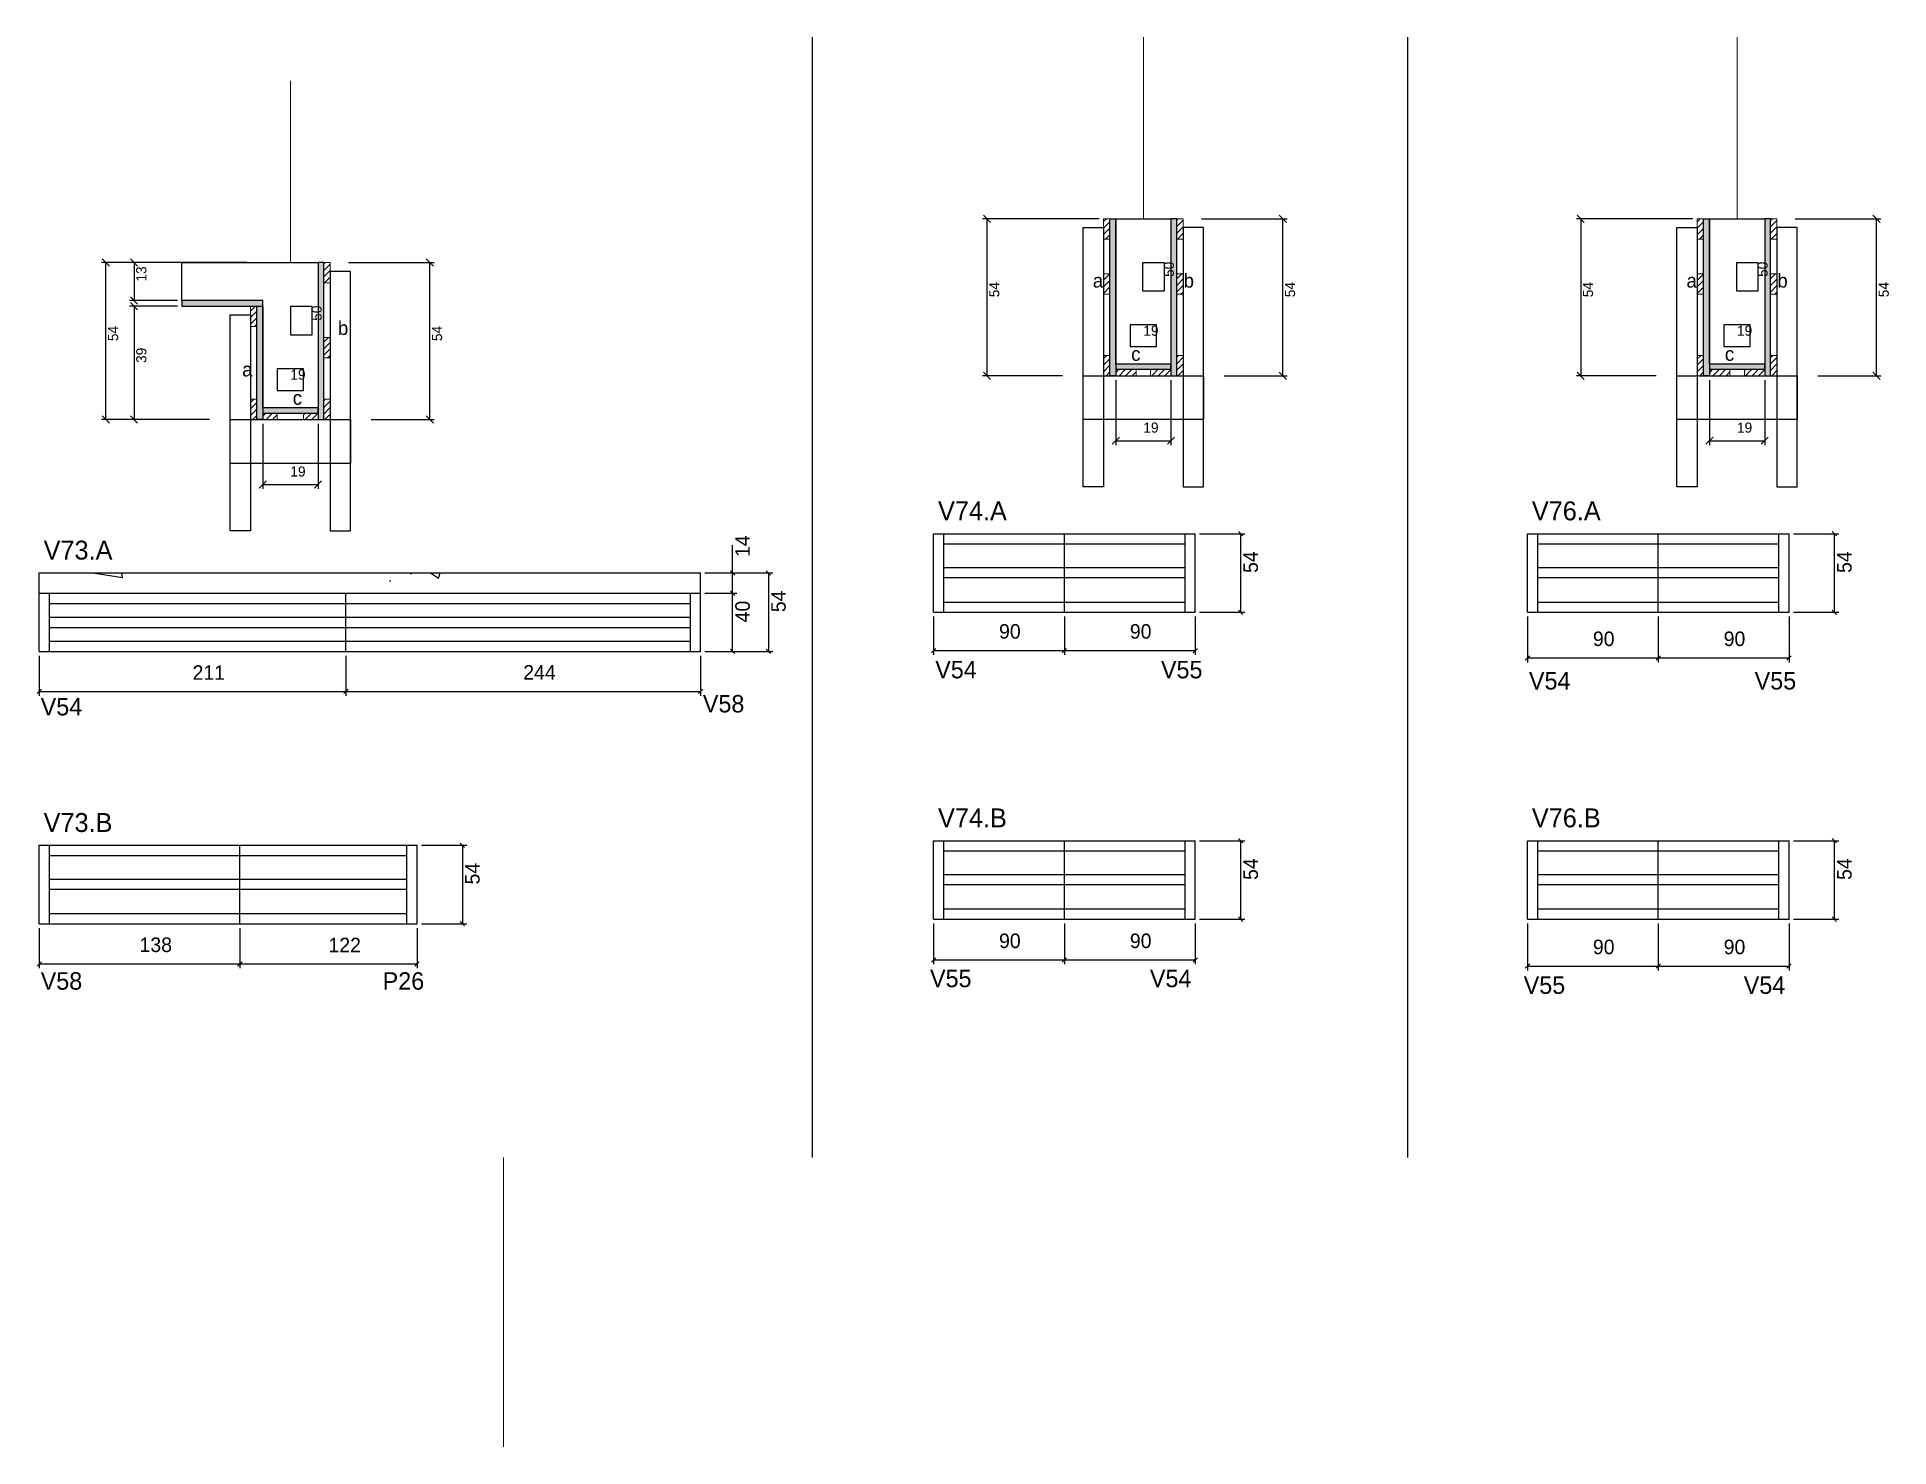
# Model space of a CAD drawing. Header units: metres. Extents: x 7423 to 8697, y 3977 to 4947.
import ezdxf

# ---------------------------------------------------------------- set-up
doc = ezdxf.new("R2010")
doc.units = ezdxf.units.M
for name, color, linetype in [('5', 7, 'Continuous'), ('CONCRETO', 7, 'Continuous'), ('COTA', 7, 'Continuous'), ('Cota Seção (2x)', 7, 'Continuous'), ('detalhes', 7, 'Continuous'), ('Hachura', 7, 'Continuous'), ('Madeira', 7, 'Continuous'), ('Painéis', 7, 'Continuous'), ('SARR_2.2x7', 7, 'Continuous'), ('SARR_3.5x7', 7, 'Continuous'), ('SARRAFO DE PRESSAO', 7, 'Continuous'), ('Texto Seção', 7, 'Continuous')]:
    doc.layers.add(name, color=color, linetype=linetype)

msp = doc.modelspace()

# ---------------------------------------------------------------- hatches: boundary and pattern name
at = {"layer": 'COTA'}
h = msp.add_hatch(dxfattribs=at)
h.set_pattern_fill('AR-CONC')
h.paths.add_polyline_path([(7879.3, 4564.7), (7879.3, 4578.7), (7424.3, 4578.7), (7424.3, 4564.7), (7879.3, 4564.7)])
at = {"layer": 'Hachura'}
h = msp.add_hatch(dxfattribs=at)
h.set_pattern_fill('ANSI31')
h.paths.add_polyline_path([(8161, 4808.4), (8156.6, 4808.4), (8156.6, 4822.4), (8161, 4822.4), (8161, 4808.4)])
h = msp.add_hatch(color=7, dxfattribs=at)
h.dxf.hatch_style = 1
h.paths.add_polyline_path([(8165, 4822.4), (8161, 4822.4), (8161, 4714.4), (8165, 4714.4), (8165, 4822.4)])
h = msp.add_hatch(color=7, dxfattribs=at)
h.dxf.hatch_style = 1
h.paths.add_polyline_path([(8207, 4822.4), (8203, 4822.4), (8203, 4714.4), (8207, 4714.4), (8207, 4822.4)])
h = msp.add_hatch(dxfattribs=at)
h.set_pattern_fill('ANSI31')
h.paths.add_polyline_path([(8207, 4808.4), (8211.4, 4808.4), (8211.4, 4822.4), (8207, 4822.4), (8207, 4808.4)])
h = msp.add_hatch(dxfattribs=at)
h.set_pattern_fill('ANSI31')
h.paths.add_polyline_path([(8569.5, 4808.4), (8565.1, 4808.4), (8565.1, 4822.4), (8569.5, 4822.4), (8569.5, 4808.4)])
h = msp.add_hatch(color=7, dxfattribs=at)
h.dxf.hatch_style = 1
h.paths.add_polyline_path([(8573.5, 4822.4), (8569.5, 4822.4), (8569.5, 4714.4), (8573.5, 4714.4), (8573.5, 4822.4)])
h = msp.add_hatch(color=7, dxfattribs=at)
h.dxf.hatch_style = 1
h.paths.add_polyline_path([(8615.5, 4822.4), (8611.5, 4822.4), (8611.5, 4714.4), (8615.5, 4714.4), (8615.5, 4822.4)])
h = msp.add_hatch(dxfattribs=at)
h.set_pattern_fill('ANSI31')
h.paths.add_polyline_path([(8615.5, 4808.4), (8619.9, 4808.4), (8619.9, 4822.4), (8615.5, 4822.4), (8615.5, 4808.4)])
h = msp.add_hatch(color=7, dxfattribs=at)
h.dxf.hatch_style = 1
h.paths.add_polyline_path([(7620.1, 4792.2), (7616.1, 4792.2), (7616.1, 4684.2), (7620.1, 4684.2), (7620.1, 4792.2)])
h = msp.add_hatch(dxfattribs=at)
h.set_pattern_fill('ANSI31')
h.paths.add_polyline_path([(7620.1, 4778.2), (7624.5, 4778.2), (7624.5, 4792.2), (7620.1, 4792.2), (7620.1, 4778.2)])
h = msp.add_hatch(dxfattribs=at)
h.set_pattern_fill('ANSI31')
h.paths.add_polyline_path([(8161, 4770.4), (8156.6, 4770.4), (8156.6, 4784.4), (8161, 4784.4), (8161, 4770.4)])
h = msp.add_hatch(dxfattribs=at)
h.set_pattern_fill('ANSI31')
h.paths.add_polyline_path([(8207, 4770.4), (8211.4, 4770.4), (8211.4, 4784.4), (8207, 4784.4), (8207, 4770.4)])
h = msp.add_hatch(dxfattribs=at)
h.set_pattern_fill('ANSI31')
h.paths.add_polyline_path([(8569.5, 4770.4), (8565.1, 4770.4), (8565.1, 4784.4), (8569.5, 4784.4), (8569.5, 4770.4)])
h = msp.add_hatch(dxfattribs=at)
h.set_pattern_fill('ANSI31')
h.paths.add_polyline_path([(8615.5, 4770.4), (8619.9, 4770.4), (8619.9, 4784.4), (8615.5, 4784.4), (8615.5, 4770.4)])
h = msp.add_hatch(color=7, dxfattribs=at)
h.dxf.hatch_style = 1
h.paths.add_polyline_path([(7578.1, 4762.2), (7578.1, 4766.2), (7522.5, 4766.2), (7522.5, 4762.2), (7578.1, 4762.2)])
h = msp.add_hatch(dxfattribs=at)
h.set_pattern_fill('ANSI31')
h.paths.add_polyline_path([(7569.7, 4748.2), (7574.1, 4748.2), (7574.1, 4762.2), (7569.7, 4762.2), (7569.7, 4748.2)])
h = msp.add_hatch(color=7, dxfattribs=at)
h.dxf.hatch_style = 1
h.paths.add_polyline_path([(7578.1, 4762.2), (7574.1, 4762.2), (7574.1, 4684.2), (7578.1, 4684.2), (7578.1, 4762.2)])
h = msp.add_hatch(dxfattribs=at)
h.set_pattern_fill('ANSI31')
h.paths.add_polyline_path([(7620.1, 4726.6), (7624.5, 4726.6), (7624.5, 4740.6), (7620.1, 4740.6), (7620.1, 4726.6)])
h = msp.add_hatch(dxfattribs=at)
h.set_pattern_fill('ANSI31')
h.paths.add_polyline_path([(8161, 4714.4), (8156.6, 4714.4), (8156.6, 4728.4), (8161, 4728.4), (8161, 4714.4)])
h = msp.add_hatch(dxfattribs=at)
h.set_pattern_fill('ANSI31')
h.paths.add_polyline_path([(8207, 4714.4), (8211.4, 4714.4), (8211.4, 4728.4), (8207, 4728.4), (8207, 4714.4)])
h = msp.add_hatch(dxfattribs=at)
h.set_pattern_fill('ANSI31')
h.paths.add_polyline_path([(8569.5, 4714.4), (8565.1, 4714.4), (8565.1, 4728.4), (8569.5, 4728.4), (8569.5, 4714.4)])
h = msp.add_hatch(dxfattribs=at)
h.set_pattern_fill('ANSI31')
h.paths.add_polyline_path([(8615.5, 4714.4), (8619.9, 4714.4), (8619.9, 4728.4), (8615.5, 4728.4), (8615.5, 4714.4)])
h = msp.add_hatch(color=7, dxfattribs=at)
h.dxf.hatch_style = 1
h.paths.add_polyline_path([(8203, 4718.8), (8203, 4722.4), (8165, 4722.4), (8165, 4718.8), (8203, 4718.8)])
h = msp.add_hatch(dxfattribs=at)
h.set_pattern_fill('ANSI31')
h.paths.add_polyline_path([(8165, 4714.4), (8165, 4718.8), (8179, 4718.8), (8179, 4714.4), (8165, 4714.4)])
h = msp.add_hatch(dxfattribs=at)
h.set_pattern_fill('ANSI31')
h.paths.add_polyline_path([(8203, 4714.4), (8203, 4718.8), (8189, 4718.8), (8189, 4714.4), (8203, 4714.4)])
h = msp.add_hatch(color=7, dxfattribs=at)
h.dxf.hatch_style = 1
h.paths.add_polyline_path([(8611.5, 4718.8), (8611.5, 4722.4), (8573.5, 4722.4), (8573.5, 4718.8), (8611.5, 4718.8)])
h = msp.add_hatch(dxfattribs=at)
h.set_pattern_fill('ANSI31')
h.paths.add_polyline_path([(8573.5, 4714.4), (8573.5, 4718.8), (8587.5, 4718.8), (8587.5, 4714.4), (8573.5, 4714.4)])
h = msp.add_hatch(dxfattribs=at)
h.set_pattern_fill('ANSI31')
h.paths.add_polyline_path([(8611.5, 4714.4), (8611.5, 4718.8), (8597.5, 4718.8), (8597.5, 4714.4), (8611.5, 4714.4)])
h = msp.add_hatch(dxfattribs=at)
h.set_pattern_fill('ANSI31')
h.paths.add_polyline_path([(7569.7, 4684.2), (7574.1, 4684.2), (7574.1, 4698.2), (7569.7, 4698.2), (7569.7, 4684.2)])
h = msp.add_hatch(color=7, dxfattribs=at)
h.dxf.hatch_style = 1
h.paths.add_polyline_path([(7616.1, 4688.6), (7616.1, 4692.2), (7578.1, 4692.2), (7578.1, 4688.6), (7616.1, 4688.6)])
h = msp.add_hatch(dxfattribs=at)
h.set_pattern_fill('ANSI31')
h.paths.add_polyline_path([(7620.1, 4684.2), (7624.5, 4684.2), (7624.5, 4698.2), (7620.1, 4698.2), (7620.1, 4684.2)])
h = msp.add_hatch(dxfattribs=at)
h.set_pattern_fill('ANSI31')
h.paths.add_polyline_path([(7578.1, 4684.2), (7578.1, 4688.6), (7588.1, 4688.6), (7588.1, 4684.2), (7578.1, 4684.2)])
h = msp.add_hatch(dxfattribs=at)
h.set_pattern_fill('ANSI31')
h.paths.add_polyline_path([(7616.1, 4684.2), (7616.1, 4688.6), (7606.1, 4688.6), (7606.1, 4684.2), (7616.1, 4684.2)])

# ---------------------------------------------------------------- linework, layer by layer
at = {"layer": 'CONCRETO', "color": 251, "lineweight": 25}
for points in [[(8165, 4822.4), (8165, 4822.4), (8203, 4822.4), (8203, 4794.4), (8203, 4794.4), (8203, 4722.4), (8165, 4722.4), (8165, 4822.4)], [(8573.5, 4822.4), (8573.5, 4822.4), (8611.5, 4822.4), (8611.5, 4794.4), (8611.5, 4794.4), (8611.5, 4722.4), (8573.5, 4722.4), (8573.5, 4822.4)], [(7522.5, 4766.2), (7522.5, 4792.2), (7578.1, 4792.2), (7578.1, 4792.2), (7616.1, 4792.2), (7616.1, 4692.2), (7578.1, 4692.2), (7578.1, 4766.2)]]:
    msp.add_lwpolyline(points, close=True, dxfattribs=at)
at = {"layer": 'COTA', "color": 241, "lineweight": 25}
for p, q in [((7956.1, 4947.4), (7956.1, 4176.6)), ((8365.8, 4947.4), (8365.8, 4176.6)), ((7424.3, 4564.7), (7424.3, 4578.7)), ((7424.3, 4578.7), (7879.3, 4578.7)), ((7879.3, 4564.7), (7879.3, 4578.7))]:
    msp.add_line(p, q, dxfattribs=at)
at = {"layer": 'COTA', "color": 4, "lineweight": 25}
for p, q in [((8153.6, 4822.4), (8073.4, 4822.4)), ((8076.4, 4822.4), (8076.4, 4714.4)), ((8224, 4822.4), (8282.9, 4822.4)), ((8279.9, 4714.4), (8279.9, 4822.4)), ((8562.1, 4822.4), (8481.9, 4822.4)), ((8484.9, 4822.4), (8484.9, 4714.4)), ((8632.5, 4822.4), (8691.4, 4822.4)), ((8688.4, 4714.4), (8688.4, 4822.4)), ((7567.1, 4792.2), (7467.1, 4792.2)), ((7470.1, 4684.2), (7470.1, 4792.2)), ((7519.5, 4792.2), (7486.5, 4792.2)), ((7489.5, 4792.2), (7489.5, 4766.2)), ((7637.1, 4792.2), (7696, 4792.2)), ((7693, 4684.2), (7693, 4792.2)), ((7519.5, 4766.2), (7486.5, 4766.2)), ((7519.5, 4762.2), (7486.5, 4762.2)), ((7489.5, 4762.2), (7489.5, 4684.2)), ((8128.4, 4714.4), (8073.4, 4714.4)), ((8165, 4711.4), (8165, 4666.7)), ((8203, 4711.4), (8203, 4666.7)), ((8239.6, 4714.4), (8282.9, 4714.4)), ((8536.9, 4714.4), (8481.9, 4714.4)), ((8573.5, 4711.4), (8573.5, 4666.7)), ((8611.5, 4711.4), (8611.5, 4666.7)), ((8648.1, 4714.4), (8691.4, 4714.4)), ((7541.5, 4684.2), (7467.1, 4684.2)), ((7541.5, 4684.2), (7486.5, 4684.2)), ((7578.1, 4681.2), (7578.1, 4636.5)), ((7616.1, 4681.2), (7616.1, 4636.5)), ((7652.7, 4684.2), (7696, 4684.2)), ((8165, 4669.7), (8203, 4669.7)), ((8573.5, 4669.7), (8611.5, 4669.7)), ((7578.1, 4639.5), (7616.1, 4639.5)), ((8222.7, 4605.7), (8253.9, 4605.7)), ((8250.9, 4605.7), (8250.9, 4551.7)), ((8631.3, 4605.7), (8662.4, 4605.7)), ((8659.4, 4605.7), (8659.4, 4551.7)), ((7901.3, 4578.7), (7901.3, 4597.8)), ((7882.3, 4578.7), (7904.3, 4578.7)), ((7882.3, 4578.7), (7929, 4578.7)), ((7901.3, 4564.7), (7901.3, 4578.7)), ((7926, 4578.7), (7926, 4524.7)), ((7882.3, 4564.7), (7904.3, 4564.7)), ((7882.3, 4564.7), (7904.3, 4564.7)), ((7901.3, 4524.7), (7901.3, 4564.7)), ((8222.7, 4551.7), (8253.9, 4551.7)), ((8631.3, 4551.7), (8662.4, 4551.7)), ((8039.7, 4548.7), (8039.7, 4522.3)), ((8129.7, 4548.7), (8129.7, 4522.3)), ((8129.7, 4548.7), (8129.7, 4522.3)), ((8219.7, 4548.7), (8219.7, 4522.3)), ((8448.3, 4548.7), (8448.3, 4517.2)), ((8538.3, 4548.7), (8538.3, 4517.2)), ((8538.3, 4548.7), (8538.3, 4517.2)), ((8628.3, 4548.7), (8628.3, 4517.2)), ((7882.3, 4524.7), (7904.3, 4524.7)), ((7882.3, 4524.7), (7929, 4524.7)), ((8039.7, 4525.3), (8129.7, 4525.3)), ((8129.7, 4525.3), (8219.7, 4525.3)), ((7424.3, 4521.7), (7424.3, 4494.2)), ((7635.3, 4521.7), (7635.3, 4494.2)), ((7635.3, 4521.7), (7635.3, 4494.2)), ((7879.3, 4521.7), (7879.3, 4494.2)), ((8448.3, 4520.2), (8538.3, 4520.2)), ((8538.3, 4520.2), (8628.3, 4520.2)), ((7424.3, 4497.2), (7635.3, 4497.2)), ((7635.3, 4497.2), (7879.3, 4497.2)), ((7687.3, 4391.4), (7718.4, 4391.4)), ((7715.4, 4391.4), (7715.4, 4337.4)), ((8222.7, 4394.5), (8253.9, 4394.5)), ((8250.9, 4394.5), (8250.9, 4340.5)), ((8631.3, 4394.5), (8662.4, 4394.5)), ((8659.4, 4394.5), (8659.4, 4340.5)), ((7424.3, 4334.4), (7424.3, 4306.7)), ((7562.3, 4334.4), (7562.3, 4306.7)), ((7562.3, 4334.4), (7562.3, 4306.7)), ((7684.3, 4334.4), (7684.3, 4306.7)), ((7687.3, 4337.4), (7718.4, 4337.4)), ((8039.7, 4337.5), (8039.7, 4309.5)), ((8129.7, 4337.5), (8129.7, 4309.5)), ((8129.7, 4337.5), (8129.7, 4309.5)), ((8219.7, 4337.5), (8219.7, 4309.5)), ((8222.7, 4340.5), (8253.9, 4340.5)), ((8448.3, 4337.5), (8448.3, 4305.2)), ((8538.3, 4337.5), (8538.3, 4305.2)), ((8538.3, 4337.5), (8538.3, 4305.2)), ((8628.3, 4337.5), (8628.3, 4305.2)), ((8631.3, 4340.5), (8662.4, 4340.5)), ((7424.3, 4309.7), (7562.3, 4309.7)), ((7562.3, 4309.7), (7684.3, 4309.7)), ((8039.7, 4312.5), (8129.7, 4312.5)), ((8129.7, 4312.5), (8219.7, 4312.5)), ((8448.3, 4308.2), (8538.3, 4308.2)), ((8538.3, 4308.2), (8628.3, 4308.2))]:
    msp.add_line(p, q, dxfattribs=at)
at = {"layer": 'COTA', "color": 0, "lineweight": 25}
for p, q in [((8252.4, 4604.2), (8249.4, 4607.2)), ((8660.9, 4604.2), (8657.9, 4607.2)), ((7902.8, 4577.2), (7899.8, 4580.2)), ((7927.5, 4577.2), (7924.5, 4580.2)), ((7902.8, 4563.2), (7899.8, 4566.2)), ((7899.8, 4566.2), (7902.8, 4563.2)), ((8249.4, 4553.2), (8252.4, 4550.2)), ((8657.9, 4553.2), (8660.9, 4550.2)), ((7899.8, 4526.2), (7902.8, 4523.2)), ((7924.5, 4526.2), (7927.5, 4523.2)), ((8041.2, 4526.8), (8038.2, 4523.8)), ((8128.2, 4523.8), (8131.2, 4526.8)), ((8131.2, 4526.8), (8128.2, 4523.8)), ((8218.2, 4523.8), (8221.2, 4526.8)), ((8449.8, 4521.7), (8446.8, 4518.7)), ((8536.8, 4518.7), (8539.8, 4521.7)), ((8539.8, 4521.7), (8536.8, 4518.7)), ((8626.8, 4518.7), (8629.8, 4521.7)), ((7425.8, 4498.7), (7422.8, 4495.7)), ((7633.8, 4495.7), (7636.8, 4498.7)), ((7636.8, 4498.7), (7633.8, 4495.7)), ((7877.8, 4495.7), (7880.8, 4498.7)), ((7716.9, 4389.9), (7713.9, 4392.9)), ((8252.4, 4393), (8249.4, 4396)), ((8660.9, 4393), (8657.9, 4396)), ((7713.9, 4338.9), (7716.9, 4335.9)), ((8249.4, 4342), (8252.4, 4339)), ((8657.9, 4342), (8660.9, 4339)), ((7425.8, 4311.2), (7422.8, 4308.2)), ((7560.8, 4308.2), (7563.8, 4311.2)), ((7563.8, 4311.2), (7560.8, 4308.2)), ((7682.8, 4308.2), (7685.8, 4311.2)), ((8041.2, 4314), (8038.2, 4311)), ((8128.2, 4311), (8131.2, 4314)), ((8131.2, 4314), (8128.2, 4311)), ((8218.2, 4311), (8221.2, 4314)), ((8449.8, 4309.7), (8446.8, 4306.7)), ((8536.8, 4306.7), (8539.8, 4309.7)), ((8539.8, 4309.7), (8536.8, 4306.7)), ((8626.8, 4306.7), (8629.8, 4309.7))]:
    msp.add_line(p, q, dxfattribs=at)
for points in [[(8078.9, 4819.9), (8073.9, 4824.9)], [(8282.4, 4819.9), (8277.4, 4824.9)], [(8487.4, 4819.9), (8482.4, 4824.9)], [(8690.9, 4819.9), (8685.9, 4824.9)], [(7472.6, 4789.7), (7467.6, 4794.7)], [(7492, 4789.7), (7487, 4794.7)], [(7695.5, 4789.7), (7690.5, 4794.7)], [(7487, 4768.7), (7492, 4763.7)], [(7492, 4759.7), (7487, 4764.7)], [(8073.9, 4716.9), (8078.9, 4711.9)], [(8277.4, 4716.9), (8282.4, 4711.9)], [(8482.4, 4716.9), (8487.4, 4711.9)], [(8685.9, 4716.9), (8690.9, 4711.9)], [(7467.6, 4686.7), (7472.6, 4681.7)], [(7487, 4686.7), (7492, 4681.7)], [(7690.5, 4686.7), (7695.5, 4681.7)], [(8167.5, 4672.2), (8162.5, 4667.2)], [(8200.5, 4667.2), (8205.5, 4672.2)], [(8576, 4672.2), (8571, 4667.2)], [(8609, 4667.2), (8614, 4672.2)], [(7580.6, 4642), (7575.6, 4637)], [(7613.6, 4637), (7618.6, 4642)]]:
    msp.add_lwpolyline(points, dxfattribs=at)
at = {"layer": 'Cota Seção (2x)', "color": 180, "lineweight": 25}
for p, q in [((8198.5, 4792.1), (8183.5, 4792.1)), ((8183.5, 4792.1), (8183.5, 4772.7)), ((8198.5, 4772.7), (8198.5, 4792.1)), ((8607, 4792.1), (8592, 4792.1)), ((8592, 4792.1), (8592, 4772.7)), ((8607, 4772.7), (8607, 4792.1)), ((8183.5, 4772.7), (8198.5, 4772.7)), ((8592, 4772.7), (8607, 4772.7)), ((7612.1, 4761.9), (7597.1, 4761.9)), ((7597.1, 4761.9), (7597.1, 4742.5)), ((7612.1, 4742.5), (7612.1, 4761.9)), ((7597.1, 4742.5), (7612.1, 4742.5)), ((8193, 4749.4), (8175, 4749.4)), ((8175, 4749.4), (8175, 4734.4)), ((8193, 4734.4), (8193, 4749.4)), ((8601.5, 4749.4), (8583.5, 4749.4)), ((8583.5, 4749.4), (8583.5, 4734.4)), ((8601.5, 4734.4), (8601.5, 4749.4)), ((8175, 4734.4), (8193, 4734.4)), ((8583.5, 4734.4), (8601.5, 4734.4)), ((7606.1, 4719.2), (7588.1, 4719.2)), ((7588.1, 4719.2), (7588.1, 4704.2)), ((7606.1, 4704.2), (7606.1, 4719.2)), ((7588.1, 4704.2), (7606.1, 4704.2))]:
    msp.add_line(p, q, dxfattribs=at)
at = {"layer": 'Madeira', "color": 126, "lineweight": 18}
for points in [[(8161, 4808.4), (8156.6, 4808.4), (8156.6, 4822.4), (8161, 4822.4)], [(8207, 4808.4), (8211.4, 4808.4), (8211.4, 4822.4), (8207, 4822.4)], [(8569.5, 4808.4), (8565.1, 4808.4), (8565.1, 4822.4), (8569.5, 4822.4)], [(8615.5, 4808.4), (8619.9, 4808.4), (8619.9, 4822.4), (8615.5, 4822.4)], [(7620.1, 4778.2), (7624.5, 4778.2), (7624.5, 4792.2), (7620.1, 4792.2)], [(8161, 4770.4), (8156.6, 4770.4), (8156.6, 4784.4), (8161, 4784.4)], [(8207, 4770.4), (8211.4, 4770.4), (8211.4, 4784.4), (8207, 4784.4)], [(8569.5, 4770.4), (8565.1, 4770.4), (8565.1, 4784.4), (8569.5, 4784.4)], [(8615.5, 4770.4), (8619.9, 4770.4), (8619.9, 4784.4), (8615.5, 4784.4)], [(7569.7, 4748.2), (7574.1, 4748.2), (7574.1, 4762.2), (7569.7, 4762.2)], [(7620.1, 4726.6), (7624.5, 4726.6), (7624.5, 4740.6), (7620.1, 4740.6)], [(8161, 4714.4), (8156.6, 4714.4), (8156.6, 4728.4), (8161, 4728.4)], [(8207, 4714.4), (8211.4, 4714.4), (8211.4, 4728.4), (8207, 4728.4)], [(8569.5, 4714.4), (8565.1, 4714.4), (8565.1, 4728.4), (8569.5, 4728.4)], [(8615.5, 4714.4), (8619.9, 4714.4), (8619.9, 4728.4), (8615.5, 4728.4)], [(8165, 4714.4), (8165, 4718.8), (8179, 4718.8), (8179, 4714.4)], [(8203, 4714.4), (8203, 4718.8), (8189, 4718.8), (8189, 4714.4)], [(8573.5, 4714.4), (8573.5, 4718.8), (8587.5, 4718.8), (8587.5, 4714.4)], [(8611.5, 4714.4), (8611.5, 4718.8), (8597.5, 4718.8), (8597.5, 4714.4)], [(7569.7, 4684.2), (7574.1, 4684.2), (7574.1, 4698.2), (7569.7, 4698.2)], [(7620.1, 4684.2), (7624.5, 4684.2), (7624.5, 4698.2), (7620.1, 4698.2)], [(7578.1, 4684.2), (7578.1, 4688.6), (7588.1, 4688.6), (7588.1, 4684.2)], [(7616.1, 4684.2), (7616.1, 4688.6), (7606.1, 4688.6), (7606.1, 4684.2)]]:
    msp.add_lwpolyline(points, close=True, dxfattribs=at)
at = {"layer": 'Painéis', "color": 200, "lineweight": 25}
for p, q in [((8039.7, 4605.7), (8219.7, 4605.7)), ((8039.7, 4551.7), (8039.7, 4605.7)), ((8129.7, 4551.7), (8129.7, 4605.7)), ((8219.7, 4551.7), (8219.7, 4605.7)), ((8448.3, 4605.7), (8628.3, 4605.7)), ((8448.3, 4551.7), (8448.3, 4605.7)), ((8538.3, 4551.7), (8538.3, 4605.7)), ((8628.3, 4551.7), (8628.3, 4605.7)), ((7424.3, 4564.7), (7879.3, 4564.7)), ((7424.3, 4524.7), (7424.3, 4564.7)), ((7635.3, 4524.7), (7635.3, 4564.7)), ((7879.3, 4524.7), (7879.3, 4564.7)), ((8039.7, 4551.7), (8219.7, 4551.7)), ((8448.3, 4551.7), (8628.3, 4551.7)), ((7424.3, 4524.7), (7879.3, 4524.7)), ((7424.3, 4391.4), (7684.3, 4391.4)), ((7424.3, 4337.4), (7424.3, 4391.4)), ((7562.3, 4337.4), (7562.3, 4391.4)), ((7684.3, 4337.4), (7684.3, 4391.4)), ((8039.7, 4394.5), (8219.7, 4394.5)), ((8039.7, 4340.5), (8039.7, 4394.5)), ((8129.7, 4340.5), (8129.7, 4394.5)), ((8219.7, 4340.5), (8219.7, 4394.5)), ((8448.3, 4394.5), (8628.3, 4394.5)), ((8448.3, 4340.5), (8448.3, 4394.5)), ((8538.3, 4340.5), (8538.3, 4394.5)), ((8628.3, 4340.5), (8628.3, 4394.5)), ((7424.3, 4337.4), (7684.3, 4337.4)), ((8039.7, 4340.5), (8219.7, 4340.5)), ((8448.3, 4340.5), (8628.3, 4340.5))]:
    msp.add_line(p, q, dxfattribs=at)
for points in [[(8161, 4822.4), (8165, 4822.4), (8165, 4714.4), (8161, 4714.4)], [(8207, 4822.4), (8203, 4822.4), (8203, 4714.4), (8207, 4714.4)], [(8569.5, 4822.4), (8573.5, 4822.4), (8573.5, 4714.4), (8569.5, 4714.4)], [(8615.5, 4822.4), (8611.5, 4822.4), (8611.5, 4714.4), (8615.5, 4714.4)], [(7620.1, 4792.2), (7616.1, 4792.2), (7616.1, 4684.2), (7620.1, 4684.2)], [(7578.1, 4762.2), (7578.1, 4766.2), (7522.5, 4766.2), (7522.5, 4762.2)], [(7574.1, 4762.2), (7578.1, 4762.2), (7578.1, 4684.2), (7574.1, 4684.2)], [(8203, 4718.8), (8203, 4722.4), (8165, 4722.4), (8165, 4718.8)], [(8611.5, 4718.8), (8611.5, 4722.4), (8573.5, 4722.4), (8573.5, 4718.8)], [(7616.1, 4688.6), (7616.1, 4692.2), (7578.1, 4692.2), (7578.1, 4688.6)]]:
    msp.add_lwpolyline(points, close=True, dxfattribs=at)
at = {"layer": 'SARR_2.2x7', "color": 40, "lineweight": 25}
for p, q in [((8046.7, 4551.7), (8046.7, 4605.7)), ((8212.7, 4551.7), (8212.7, 4605.7)), ((8455.3, 4551.7), (8455.3, 4605.7)), ((8621.3, 4551.7), (8621.3, 4605.7)), ((8046.7, 4598.7), (8129.7, 4598.7)), ((8129.7, 4598.7), (8212.7, 4598.7)), ((8455.3, 4598.7), (8538.3, 4598.7)), ((8538.3, 4598.7), (8621.3, 4598.7)), ((8046.7, 4582.5), (8129.7, 4582.5)), ((8046.7, 4575.5), (8129.7, 4575.5)), ((8129.7, 4582.5), (8212.7, 4582.5)), ((8129.7, 4575.5), (8212.7, 4575.5)), ((8455.3, 4582.5), (8538.3, 4582.5)), ((8455.3, 4575.5), (8538.3, 4575.5)), ((8538.3, 4582.5), (8621.3, 4582.5)), ((8538.3, 4575.5), (8621.3, 4575.5)), ((7431.3, 4524.7), (7431.3, 4564.7)), ((7872.3, 4524.7), (7872.3, 4564.7)), ((7431.3, 4557.7), (7872.3, 4557.7)), ((8046.7, 4558.7), (8129.7, 4558.7)), ((8129.7, 4558.7), (8212.7, 4558.7)), ((8455.3, 4558.7), (8538.3, 4558.7)), ((8538.3, 4558.7), (8621.3, 4558.7)), ((7431.3, 4548.2), (7635.3, 4548.2)), ((7431.3, 4541.2), (7635.3, 4541.2)), ((7635.3, 4548.2), (7872.3, 4548.2)), ((7635.3, 4541.2), (7872.3, 4541.2)), ((7431.3, 4531.7), (7872.3, 4531.7)), ((7431.3, 4337.4), (7431.3, 4391.4)), ((7431.3, 4384.4), (7562.3, 4384.4)), ((7562.3, 4384.4), (7677.3, 4384.4)), ((7677.3, 4337.4), (7677.3, 4391.4)), ((8046.7, 4340.5), (8046.7, 4394.5)), ((8046.7, 4387.5), (8129.7, 4387.5)), ((8129.7, 4387.5), (8212.7, 4387.5)), ((8212.7, 4340.5), (8212.7, 4394.5)), ((8455.3, 4340.5), (8455.3, 4394.5)), ((8455.3, 4387.5), (8538.3, 4387.5)), ((8538.3, 4387.5), (8621.3, 4387.5)), ((8621.3, 4340.5), (8621.3, 4394.5)), ((8046.7, 4371.3), (8129.7, 4371.3)), ((8129.7, 4371.3), (8212.7, 4371.3)), ((8455.3, 4371.3), (8538.3, 4371.3)), ((8538.3, 4371.3), (8621.3, 4371.3)), ((7431.3, 4368.1), (7562.3, 4368.1)), ((7431.3, 4361.1), (7562.3, 4361.1)), ((7562.3, 4368.1), (7677.3, 4368.1)), ((7562.3, 4361.1), (7677.3, 4361.1)), ((8046.7, 4364.3), (8129.7, 4364.3)), ((8129.7, 4364.3), (8212.7, 4364.3)), ((8455.3, 4364.3), (8538.3, 4364.3)), ((8538.3, 4364.3), (8621.3, 4364.3)), ((8046.7, 4347.5), (8129.7, 4347.5)), ((8129.7, 4347.5), (8212.7, 4347.5)), ((8455.3, 4347.5), (8538.3, 4347.5)), ((8538.3, 4347.5), (8621.3, 4347.5)), ((7431.3, 4344.4), (7562.3, 4344.4)), ((7562.3, 4344.4), (7677.3, 4344.4))]:
    msp.add_line(p, q, dxfattribs=at)
at = {"layer": 'SARR_3.5x7', "color": 81, "lineweight": 25}
for points in [[(8142.6, 4816.4), (8156.6, 4816.4), (8156.6, 4637.9), (8142.6, 4637.9)], [(8225.4, 4816.4), (8211.4, 4816.4), (8211.4, 4637.9), (8225.4, 4637.9)], [(8551.1, 4816.4), (8565.1, 4816.4), (8565.1, 4637.9), (8551.1, 4637.9)], [(8633.9, 4816.4), (8619.9, 4816.4), (8619.9, 4637.9), (8633.9, 4637.9)], [(7638.5, 4786.2), (7624.5, 4786.2), (7624.5, 4607.7), (7638.5, 4607.7)], [(7555.7, 4756.2), (7569.7, 4756.2), (7569.7, 4607.7), (7555.7, 4607.7)], [(8142.6, 4714.4), (8225.4, 4714.4), (8225.4, 4684.3), (8142.6, 4684.3)], [(8551.1, 4714.4), (8633.9, 4714.4), (8633.9, 4684.3), (8551.1, 4684.3)], [(7555.7, 4684.2), (7638.5, 4684.2), (7638.5, 4654.1), (7555.7, 4654.1)]]:
    msp.add_lwpolyline(points, close=True, dxfattribs=at)
at = {"layer": 'SARRAFO DE PRESSAO', "color": 30, "lineweight": 9}
msp.add_line((7743.8, 3977.4), (7743.8, 4176.6), dxfattribs=at)
at = {"layer": 'Texto Seção', "color": 252, "lineweight": 15}
for p, q in [((8184, 4822.4), (8184, 4947.4)), ((8592.5, 4822.4), (8592.5, 4947.4)), ((7597.1, 4792.2), (7597.1, 4917.2))]:
    msp.add_line(p, q, dxfattribs=at)

# ---------------------------------------------------------------- texts
at = {"layer": '5', "color": 5, "lineweight": 25}
for s, p in [('V54', (8040.8, 4506.2)), ('V55', (8196.1, 4506.2)), ('V54', (8449.3, 4498.5)), ('V55', (8604.6, 4498.5)), ('V54', (7425.3, 4480.7)), ('V58', (7880.9, 4482.7)), ('V58', (7425.3, 4292)), ('P26', (7660.6, 4292)), ('V55', (8037.2, 4293.7)), ('V54', (8188.5, 4293.7)), ('V55', (8445.7, 4289.1)), ('V54', (8597.1, 4289.1))]:
    msp.add_text(s, height=12, rotation=0, dxfattribs=at).set_placement(p)
at = {"layer": 'COTA', "color": 1, "lineweight": 25}
for s, p in [('13', (7498, 4779.2)), ('54', (8084.9, 4768.4)), ('54', (8288.4, 4768.4)), ('54', (8493.4, 4768.4)), ('54', (8696.9, 4768.4)), ('54', (7478.6, 4738.2)), ('54', (7701.5, 4738.2)), ('39', (7498, 4723.2))]:
    msp.add_text(s, height=7, rotation=90, dxfattribs=at).set_placement(p)
for p in [(8184, 4675.2), (8592.5, 4675.2), (7597.1, 4645)]:
    msp.add_text('19', height=7, dxfattribs=at).set_placement(p)
at = {"layer": 'COTA', "color": 240, "lineweight": 25}
for s, p in [('14', (7913.2, 4589.7)), ('54', (8262.8, 4578.7)), ('54', (8671.3, 4578.7)), ('54', (7937.9, 4551.7)), ('40', (7913.2, 4544.7)), ('54', (7727.3, 4364.4)), ('54', (8262.8, 4367.5)), ('54', (8671.3, 4367.5))]:
    msp.add_text(s, height=10, rotation=90, dxfattribs=at).set_placement(p)
for s, p in [('90', (8084.7, 4533.5)), ('90', (8174.7, 4533.5)), ('90', (8493.3, 4528.4)), ('90', (8583.3, 4528.4)), ('211', (7529.8, 4505.2)), ('244', (7757.3, 4505.3)), ('138', (7493.3, 4317.9)), ('122', (7623.3, 4317.7)), ('90', (8084.7, 4320.6)), ('90', (8174.7, 4320.6)), ('90', (8493.3, 4316.4)), ('90', (8583.3, 4316.4))]:
    msp.add_text(s, height=10, dxfattribs=at).set_placement(p)
at = {"layer": 'Cota Seção (2x)', "color": 1, "lineweight": 25}
for p in [(8205, 4782.4), (8613.5, 4782.4), (7618.6, 4752.2)]:
    msp.add_text('50', height=7, rotation=90, dxfattribs=at).set_placement(p)
for p in [(8184, 4741.9), (8592.5, 4741.9), (7597.1, 4711.7)]:
    msp.add_text('19', height=7, dxfattribs=at).set_placement(p)
at = {"layer": 'detalhes', "color": 4, "lineweight": 25}
for s, p in [('a', (8149.2, 4775)), ('b', (8211.7, 4775)), ('a', (8557.7, 4775)), ('b', (8620.2, 4775)), ('b', (7629.8, 4742.4)), ('c', (8175.6, 4724.6)), ('c', (8584.1, 4724.6)), ('a', (7563.9, 4713.9)), ('c', (7598.7, 4694.4))]:
    msp.add_text(s, height=9.6, dxfattribs=at).set_placement(p)
at = {"layer": 'Texto Seção', "color": 7, "lineweight": 15}
for s, p in [('V74.A', (8042.7, 4614.9)), ('V76.A', (8451.3, 4614.9)), ('V73.A', (7427.3, 4587.9)), ('V73.B', (7427.3, 4400.5)), ('V74.B', (8042.7, 4403.7)), ('V76.B', (8451.3, 4403.7))]:
    msp.add_text(s, height=13, dxfattribs=at).set_placement(p)

doc.saveas('drawing.dxf')
